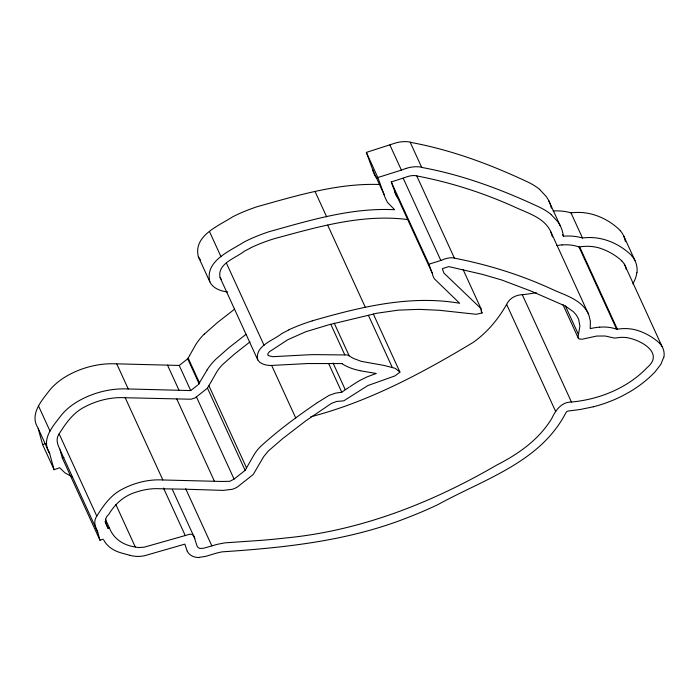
<?xml version="1.0" encoding="UTF-8"?>
<svg xmlns="http://www.w3.org/2000/svg" width="699" height="699" viewBox="0 0 699 699"><rect width="100%" height="100%" fill="white"/><g stroke="black" fill="none" stroke-linecap="round" stroke-linejoin="round"><path stroke-width="1.05" d="M636.841 272.75L636.675 273.781A38.253 28.379 -24.6 0 1 634.718 280.194L632.875 283.899M663.692 357.259L660.878 364.284L655.312 371.562A83.356 61.853 -24.6 0 1 649.598 377.224A93.448 69.341 -24.6 0 1 629.65 391.903L622.363 395.914A105.497 78.279 -24.6 0 1 593.302 406.783M626.138 337.538A30.747 22.814 -24.6 0 0 619.419 337.503L616.972 337.809A15.308 11.359 -24.6 0 1 614.176 338.036L609.388 336.988A27.68 20.533 -24.6 0 0 604.731 336.001L596.64 336.062L582.197 339.207L579.121 339.006L578.021 336.918L579.908 326.197L578.632 319.225L576.492 315.258L573.46 311.771L565.255 306.013L531.485 291.256L501.795 280.019L482.59 274.41L448.775 266.599L442.345 268.661L443.865 273.012L480.589 308.18L482.039 312.995L476.124 314.288L439.138 310.269L418.902 309.351L398.308 310.146L377.198 313.178L328.949 324.738L305.821 331.728L287.778 339.723L269.473 351.693L268.372 353.004A8.047 5.968 -24.6 0 0 267.962 353.816L267.769 355.083A15.579 11.56 -24.6 0 0 269.185 355.87L272.898 356.691L308.303 354.795A300.308 222.824 -24.6 0 1 314.943 354.62L347.429 354.978L353.615 358.473L361.313 361.366L384.101 365.437L395.057 368.286A51.647 38.323 -24.6 0 1 396.927 369.675L399.924 372.104L395.022 375.887L367.823 385.56L343.803 400.824L336.665 401.444L331.448 403.384L305.646 420.938L282.545 438.719L268.302 451.021L263.689 456.639L253.248 474.455L237.485 486.941A16.523 12.259 -24.6 0 1 232.077 489.326L223.033 490.392L190.076 489.344A240.421 178.385 -24.6 0 0 185.226 489.213L159.826 488.741A51.621 38.305 -24.6 0 0 136.689 491.956C124.64 495.32 114.898 503.796 108.721 514.516C103.618 518.483 105.916 523.901 108.17 528.514L109.463 528.051C113.71 539.121 123.819 545.421 135.283 546.95A20.306 15.063 -24.6 0 0 138.446 547.553L144.099 547.212L190.014 534.185L191.989 534.394L193.789 535.801L197.109 546.207L198.298 547.719L199.931 548.462L203.627 548.252L217.101 544.372L224.807 542.861L252.584 540.939A531.022 394 -24.6 0 0 284.79 538.064C360.23 531.013 431.659 502.887 496.753 465.062C518.588 453.948 539.462 439.287 552.149 417.801C555.714 409.92 561.882 401.846 571.45 402.039A115.798 85.925 -24.6 0 0 585.369 400.011C602.145 396.717 618.344 390.147 632.368 380.317A80.359 59.625 -24.6 0 0 647.021 367.709C665.142 352.698 639.681 339.347 626.147 337.538M211.552 381.051L216.908 371.667A41.957 31.132 -24.6 0 1 222.937 364.24L234.383 354.148L249.962 341.89M189.883 355.048L195.641 344.799A56.138 41.652 -24.6 0 1 204.274 334.043M211.29 381.54L207.463 388.128A46.256 34.321 -24.6 0 1 206.651 388.793L195.187 397.853L191.054 399.225L125.208 397.74A61.591 45.697 -24.6 0 0 83.88 407.36C72.565 413.284 65.225 424.144 58.62 434.682C55.885 439.051 57.335 444.398 59.598 448.609M189.682 355.433L187.69 358.832L179.232 365.446L116.733 363.838L128.24 388.967L190.731 390.575L197.599 385.184M536.212 292.645A115.798 85.925 -24.6 0 1 522.293 294.672C516.281 294.969 510.191 297.783 507.256 303.252C498.824 318.526 487.439 332.331 473.136 342.44C422.1 373.109 368.714 401.776 310.723 416.796M241.802 472.978L244.301 471.03A46.256 34.321 -24.6 0 0 245.113 470.366L254.558 453.904A41.957 31.132 -24.6 0 1 260.587 446.478C278.08 430.444 297.285 416.359 316.857 402.991M198.324 384.633L207.149 369.928M116.716 363.882A73.404 54.461 -24.6 0 0 83.627 368.469C69.9 373.126 56.68 380.623 47.908 392.462C40.289 402.205 29.926 415.11 37.851 427.718A9.463 7.016 -24.6 0 1 38.2 428.522L49.69 453.651L54.111 469.719L59.607 467.745L65.094 472.935L72.547 477.033M128.223 389.002A73.404 54.461 -24.6 0 0 95.134 393.598C82.237 398.028 69.699 404.782 61.04 415.59C53.377 425.691 41.381 438.395 48.86 451.816M221.531 481.462L162.858 479.977A61.591 45.697 -24.6 0 0 121.53 489.597C110.215 495.521 102.875 506.382 96.27 516.919C93.535 521.297 94.985 526.635 97.248 530.856A18.122 13.447 -24.6 0 1 97.764 532.201L99.966 540.24L103.199 539.156M204.335 334.087L217.372 322.615L234.497 309.238M233.982 479.182L229.753 481.314L221.766 481.471M317.154 402.781L329.037 395.416L335.546 393.126L341.776 392.226L345.157 389.824M246.004 334.358L228.87 347.744L215.842 359.207A56.138 41.652 -24.6 0 0 207.087 369.911M241.234 473.398L234.069 479.103L196.419 396.866M379.225 184.484C337.6 183.086 297.267 195.554 257.582 206.563A152.504 113.151 -24.6 0 0 245.506 210.976A110.818 82.22 -24.6 0 0 232.549 216.9C218.263 226.127 193.16 235.729 198.333 256.734L209.84 281.863C213.003 288.512 220.849 291.177 227.682 291.937M410.304 142.115A27.296 20.254 -24.6 0 0 394.769 143.243L366.355 152.408L377.853 177.529L384.188 194.811A7.942 5.898 -24.6 0 1 384.345 195.397L384.424 195.772A12.014 8.912 -24.6 0 0 384.59 196.436L387.403 202.299L394.603 209.726C351.667 207.489 309.989 220.316 269.089 231.692A152.504 113.151 -24.6 0 0 257.014 236.105A110.818 82.22 -24.6 0 0 244.056 242.029C229.77 251.256 204.658 260.849 209.84 281.863M251.334 247.603L246.328 250.163A68.895 51.123 -24.6 0 0 243.698 251.649C235.135 258.385 216.943 263.776 220.106 277.643L257.756 359.88L259.591 362.082A21.477 15.937 -24.6 0 0 270.793 365.481L308.014 363.524L342.222 363.576M288.993 329.841L283.977 332.401A68.895 51.123 -24.6 0 0 281.348 333.886C272.828 340.684 254.585 345.996 257.756 359.88M349.788 386.818L356.647 382.353A72.215 53.578 -24.6 0 1 359.898 380.422L367.106 376.866L376.254 373.476L359.767 370.688M348.976 387.36L345.289 389.745L333.039 362.999M389.893 144.981L401.401 170.11L406.259 168.328M38.183 428.522L42.604 444.599L43.635 444.223M44.325 443.979L45.697 443.481M59.59 448.618A18.122 13.447 -24.6 0 1 60.114 449.964L62.316 458.002L63.915 457.426M398.596 198.481L397.25 197.083A15.291 11.35 -24.6 0 1 395.879 195.03L395.084 192.95A19.878 14.749 -24.6 0 1 394.909 192.321L394.734 191.613A16.916 12.547 -24.6 0 0 394.454 190.635L391.274 181.976L405.437 177.354A17.257 12.809 -24.6 0 1 407.089 176.733L409.125 176.157A14.854 11.018 -24.6 0 1 416.805 175.86M377.853 177.529L401.401 170.11M391.274 181.976L428.924 264.213L440.842 260.456A16.558 12.285 -24.6 0 0 442.275 259.923L443.699 259.346A14.364 10.651 -24.6 0 1 444.739 258.979L446.775 258.394A14.854 11.018 -24.6 0 1 454.455 258.097M312.191 320.85C359.976 307.141 409.684 294.681 459.645 303.252L434.9 279.32A15.291 11.35 -24.6 0 1 433.529 277.267L432.751 275.266A19.878 14.749 -24.6 0 1 432.559 274.558L432.393 273.851A16.916 12.547 -24.6 0 0 432.104 272.872L428.924 264.213M407.08 219.469C361.881 213.824 317.678 226.974 274.541 238.612A134.007 99.433 -24.6 0 0 251.291 247.507M593.302 406.801L580.135 409.509L569.467 410.855A11.927 8.851 -24.6 0 0 568.584 410.995L567.518 411.222A1.791 1.328 -24.6 0 0 566.976 411.405A1.826 1.354 -24.6 0 0 566.618 411.79L566.076 412.515A11.761 8.729 -24.6 0 0 565.674 413.126C540.021 462.572 483.271 479.523 437.775 504.695A316.647 234.943 -24.6 0 1 409.396 516.902C349.867 540.825 285.716 547.614 222.291 551.834A50.73 37.641 -24.6 0 0 214.724 553.634L205.786 556.352L199.259 557.339M599.698 327.184A40.42 29.987 -24.6 0 1 616.658 329.203L616.815 329.229A4.395 3.259 -24.6 0 0 617.348 329.185A42.989 31.901 -24.6 0 1 635.103 329.745C644.137 332.086 652.586 336.892 659.506 343.104M562.048 244.947A40.42 29.987 -24.6 0 1 579.008 246.965L579.156 246.992A4.395 3.259 -24.6 0 0 579.689 246.939L617.348 329.177M616.632 329.238L578.982 247M129.927 555.338L121.705 553.058A78.533 58.27 -24.6 0 1 120.219 552.594C113.404 550.602 107.113 546.365 103.705 539.995M539.68 189.499L546.199 196.471A55.422 41.119 -24.6 0 1 551.38 208.18M551.188 214.628L557.706 221.6A55.422 41.119 -24.6 0 1 563.359 236.175L562.608 234.611M221.522 279.495L220.106 277.643M621.857 260.867C615.251 254.899 607.204 250.321 598.65 247.804A43.268 32.102 -24.6 0 0 579.698 246.887M377.014 178.481L374.751 175.405L373.109 171.386A12.014 8.912 -24.6 0 1 372.934 170.722L372.838 170.268A7.942 5.898 -24.6 0 0 372.689 169.682L366.355 152.408M620.301 230.574C610.314 220.657 596.763 213.807 582.651 212.583A52.897 39.249 -24.6 0 0 570.978 212.854A51.752 38.401 -24.6 0 0 553.127 210.976M631.809 255.703C621.822 245.786 608.27 238.927 594.159 237.712A52.897 39.249 -24.6 0 0 582.485 237.983A51.752 38.401 -24.6 0 0 563.464 236.192M200.456 260.037L198.333 256.734M187.218 551.205L184.859 544.128L145.366 555.495A44.587 33.08 -24.6 0 1 143.985 555.819L140.621 556.343A29.638 21.992 -24.6 0 1 129.953 555.303M48.956 452.026L49.358 452.847A9.463 7.016 -24.6 0 1 49.699 453.651M623.491 235.484L634.998 260.613M624.373 264.196L662.023 346.433M570.978 212.854L582.485 237.983M548.663 200.508L560.17 225.637M588.575 314.262C581.778 299.163 564.128 295.083 550.585 288.573C519.873 274.576 487.544 264.58 454.42 258.167L416.77 175.93C451.554 182.544 485.324 193.509 517.487 208.293C529.842 213.833 544.993 218.516 550.917 232.016L588.75 314.69L590.375 321.112L590.227 328.617A55.343 41.066 -24.6 0 1 599.707 327.132M565.395 306.005L578.466 334.568M562.896 304.519L578.423 338.43M522.293 294.672L571.45 402.039M506.609 304.353L555.766 411.72M463.079 269.526L481.235 309.176M481.139 311.029L482.039 312.995M403.192 178.219L440.842 260.456M394.446 190.635L432.104 272.872M372.681 169.682L384.188 194.811M373.318 313.991L399.924 372.104M315.135 191.675L326.634 216.804M327.691 225.13L365.341 307.368M368.408 315.301L392.305 367.508M334.183 323.095L349.072 355.599M330.784 324.257L344.764 354.795M328.626 363.489L341.776 392.226M226.406 263.077L264.056 345.315M271.666 365.42L295.703 417.932M209.49 231.579L220.998 256.699M208.914 385.734L246.572 467.972M207.463 388.128L245.113 470.366M188.153 358.089L199.661 383.218M187.69 358.832L199.198 383.961M179.232 365.446L190.731 390.575M167.498 365.105L179.005 390.234M176.786 399.024L214.436 481.261M185.689 488.741L211.849 545.867M172.321 489.37L194.864 538.623M125.208 397.74L162.858 479.977M163.505 488.042L185.148 535.32M115.894 504.591L135.283 546.95M105.4 519.182L109.463 528.051M105.016 521.62L108.17 528.514M59.127 433.843L96.777 516.08M60.105 449.964L97.755 532.201M38.515 405.962L50.022 431.082M62.316 458.002L99.966 540.24M42.604 444.599L54.111 469.719M550.917 232.016L552.42 236.9M620.223 230.635A37.886 28.109 -24.6 0 1 625.36 241.548M631.721 255.764A37.886 28.109 -24.6 0 1 636.981 272.732M539.759 189.429A87.847 65.182 -24.6 0 0 527.509 181.897C490.06 164.265 451.03 149.787 410.208 142.299L421.707 167.428C462.555 174.872 501.541 189.473 539.043 206.983A87.847 65.182 -24.6 0 1 551.266 214.558M406.268 168.363A27.296 20.254 -24.6 0 1 421.803 167.244M556.631 245.585A55.343 41.066 -24.6 0 1 562.057 244.895M621.743 260.954A27.165 20.157 -24.6 0 1 626.26 269.298M199.206 557.549A17.108 12.696 -24.6 0 1 187.262 551.179M659.393 343.192A27.165 20.157 -24.6 0 1 663.928 357.241M288.949 329.745A134.007 99.433 -24.6 0 1 312.208 320.928M359.819 370.575A63.382 47.034 -24.6 0 1 342.038 363.751"/></g></svg>
